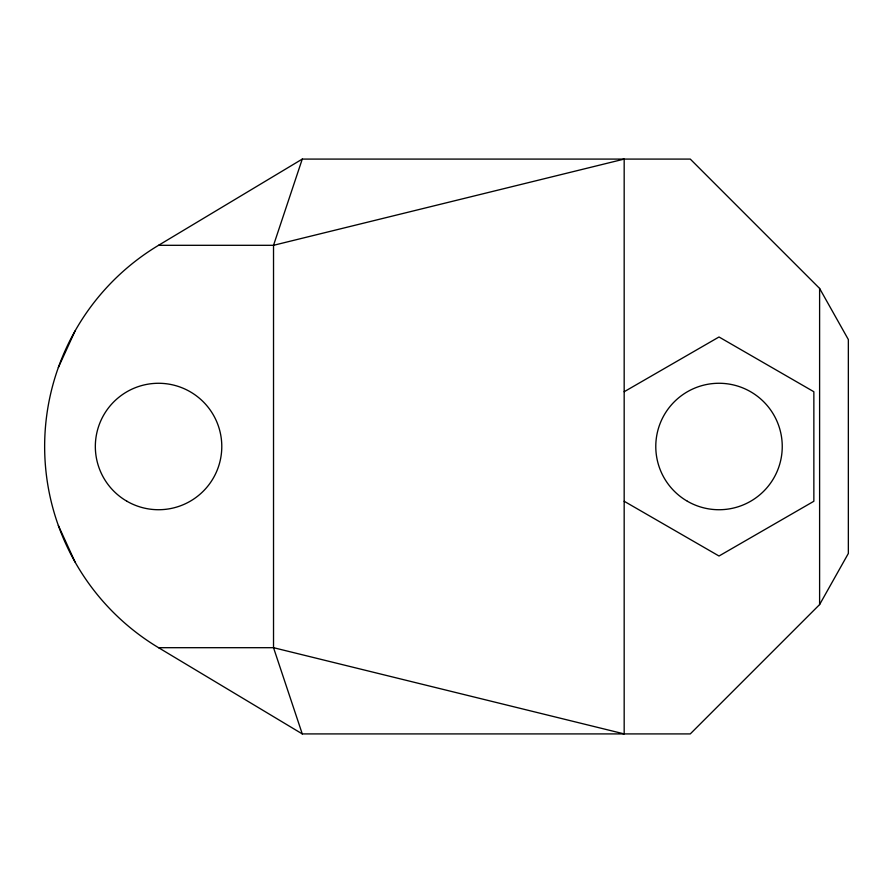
<?xml version="1.0" encoding="UTF-8"?>
<svg xmlns="http://www.w3.org/2000/svg" width="893" height="893" viewBox="0 0 893 893"><rect width="100%" height="100%" fill="white"/><g stroke="black" fill="none" stroke-linecap="round" stroke-linejoin="round"><path stroke-width="1.34" d="M302.269 159.088L273.526 245.307L273.526 647.693L302.269 733.912L690.278 733.912L819.607 604.572L848.35 553.448L848.35 339.552L819.607 288.428L690.278 159.088L302.269 159.088L158.563 245.307A234.625 234.625 0 0 0 158.563 647.693L302.269 733.912M58.358 367.492L75.101 330.901M624.174 391.737L719.01 336.985L813.858 391.737L813.858 501.263L719.01 556.015L624.174 501.263M158.563 245.307L273.526 245.307L624.174 159.088L624.174 733.912L273.526 647.693L158.563 647.693M58.358 525.508L75.101 562.099M819.607 288.428L819.607 604.572M687.398 501.263A63.236 63.236 0 0 0 782.246 446.5A63.236 63.236 0 0 0 687.398 391.737A63.236 63.236 0 0 0 687.398 501.263M126.951 501.263A63.236 63.236 0 0 0 221.788 446.5A63.236 63.236 0 0 0 126.951 391.737A63.236 63.236 0 0 0 126.951 501.263"/></g></svg>
